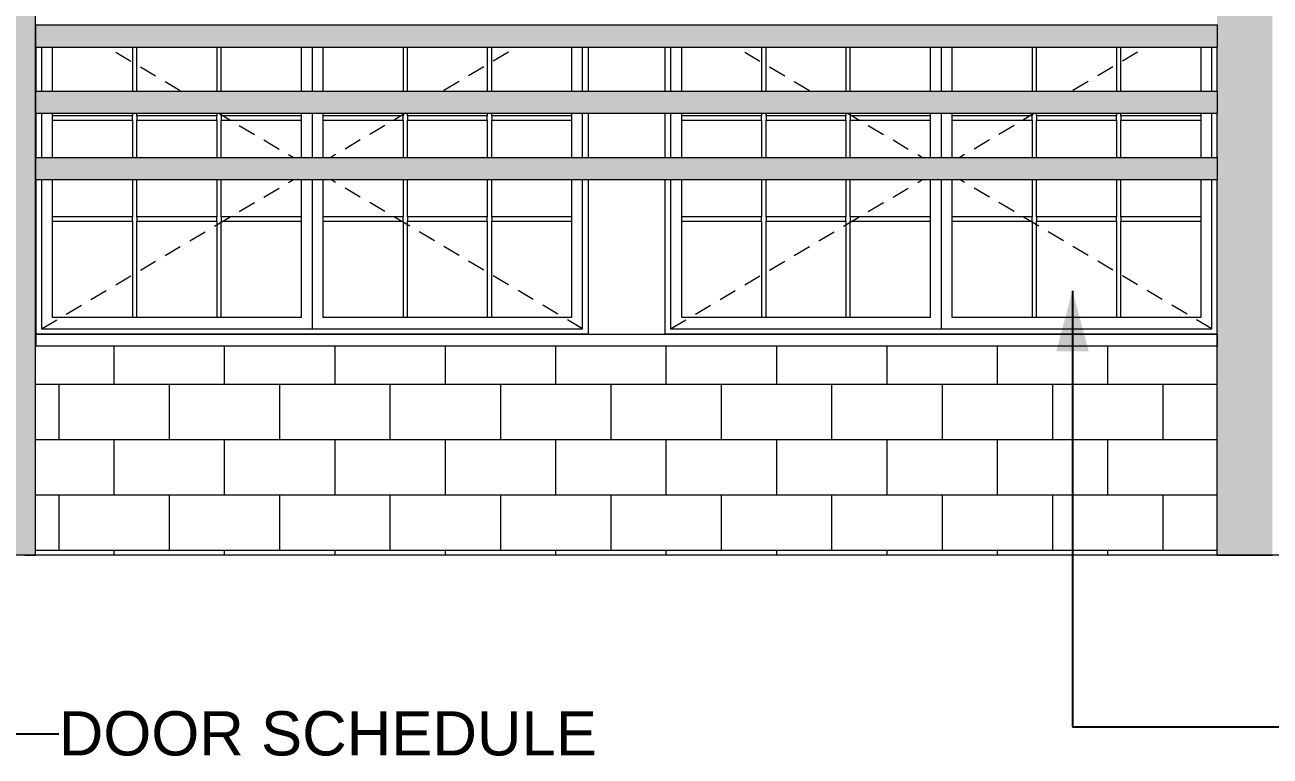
# Model space of a CAD drawing. Header units: millimetres. Extents: x 323482 to 503016, y 8175 to 72038.
# Drawn here: x 463846 to 469484, y 25568 to 28877 of the extents above; entities that cross this region are included whole.
import ezdxf

# ---------------------------------------------------------------- set-up
doc = ezdxf.new("R2010")
doc.units = ezdxf.units.MM
doc.header["$MEASUREMENT"] = 0
doc.linetypes.add('Hidden Line', pattern=[391.222223, 282.222223, -109])
for name, color, linetype, lineweight in [('2D Drafting - General_Pen_No__101', 252, 'Continuous', 13), ('Annotation - Label_Pen_No__1', 7, 'Continuous', 13), ('Annotation - Label_Pen_No__120', 7, 'Continuous', 13), ('Structural - Bearing_Pen_No__120', 7, 'Continuous', 13)]:
    doc.layers.add(name, color=color, linetype=linetype, lineweight=lineweight)
doc.layers.add('2D Drafting - General_Pen_No__102', color=7, linetype='Continuous', lineweight=13, true_color=0xcccccc)
doc.layers.add('Structural - Bearing_Pen_No__83', color=7, linetype='Continuous', lineweight=13, true_color=0xff9955)
doc.styles.add('GENERATED_STYLE_1', font='arial.ttf')
doc.dimstyles.new('GENERATED_STYLE__12', dxfattribs={"dimtxt": 0.18, "dimasz": 273.6, "dimexe": 0.18, "dimexo": 0.0625, "dimgap": 0.09, "dimtad": 0, "dimtih": 1, "dimtoh": 1, "dimdec": 4, "dimzin": 0, "dimdsep": 46, "dimcen": 0.09, "dimadec": 0, "dimazin": 0, "dimtfac": 1, "dimtdec": 4, "dimtmove": 0, "dimatfit": 3, "dimldrblk": 'ARROWHEAD_5', "dimfxl": 1, "dimtolj": 1, "dimtzin": 0, "dimarcsym": 0})

# ---------------------------------------------------------------- blocks, each defined once
blk = doc.blocks.new('ARROWHEAD_5')
at = {"linetype": 'Continuous', "lineweight": 0}
blk.add_hatch(color=0, dxfattribs=at).paths.add_polyline_path([(-1, 0.2679), (0, 0), (-1, -0.2679)])
at = {"color": 0, "linetype": 'Continuous', "lineweight": 0}
blk.add_line((0, 0), (-1, 0), dxfattribs=at)

msp = doc.modelspace()

# ---------------------------------------------------------------- hatches: boundary and pattern name
at = {"layer": '2D Drafting - General_Pen_No__101', "linetype": 'Continuous', "lineweight": 13}
h = msp.add_hatch(dxfattribs=at)
h.set_pattern_fill('BLOCK___RUNNING_BOND', color=252, style=0, pattern_type=2)
h.set_pattern_definition([(0, (0, 0), (0, 250), []), (90, (0, 0), (-500, 0), [250, -250]), (90, (250, 250), (-500, 0), [250, -250])])
h.paths.add_polyline_path([(463894.9, 27422.4), (469244.6, 27422.4), (469244.6, 26477.2), (463894.9, 26477.2)])
at = {"layer": '2D Drafting - General_Pen_No__102', "linetype": 'Continuous', "lineweight": 0, "true_color": 0xcccccc}
for points in [[(463644.3, 32262.8), (463894.3, 32262.8), (463894.3, 26477.2), (463644.3, 26477.2)], [(469494.5, 28177.2), (469494.5, 28277.2), (469494.5, 28477.2), (469494.5, 28577.2), (469494.5, 28777.2), (469494.5, 28877.2), (469494.5, 32262.8), (469244.5, 32262.8), (469244.5, 28877.2), (469245.8, 28877.2), (469245.8, 28777.2), (469244.5, 28777.2), (469244.5, 28577.2), (469245.8, 28577.2), (469245.8, 28477.2), (469244.5, 28477.2), (469244.5, 28277.2), (469245.8, 28277.2), (469245.8, 28177.2), (469244.5, 28177.2), (469244.5, 27422.4), (469244.6, 27422.4), (469244.6, 26477.2), (469494.5, 26477.2)], [(469245.8, 28777.2), (469245.8, 28877.2), (463895.6, 28877.2), (463895.6, 28777.2)], [(469245.8, 28477.2), (469245.8, 28577.2), (463895.6, 28577.2), (463895.6, 28477.2)], [(463895.6, 28177.2), (469245.8, 28177.2), (469245.8, 28277.2), (463895.6, 28277.2)]]:
    msp.add_hatch(color=254, dxfattribs=at).paths.add_polyline_path(points)

# ---------------------------------------------------------------- linework, layer by layer
at = {"layer": 'Structural - Bearing_Pen_No__120', "color": 7, "linetype": 'Continuous', "lineweight": 13}
for p, q in [((463894.3, 26477.2), (463894.3, 29477.2)), ((463895.6, 28877.2), (469245.8, 28877.2)), ((463895.6, 28777.2), (463895.6, 28877.2)), ((469245.8, 28777.2), (469245.8, 28877.2)), ((463895.6, 28777.2), (469245.8, 28777.2)), ((463896.2, 28577.2), (463896.2, 28777.2)), ((463921.2, 28777.2), (463921.2, 28577.2)), ((463971.2, 28577.2), (463971.2, 28777.2)), ((464332.9, 28777.2), (464332.9, 28577.2)), ((464352.9, 28577.2), (464352.9, 28777.2)), ((464714.6, 28777.2), (464714.6, 28577.2)), ((464734.6, 28577.2), (464734.6, 28777.2)), ((465096.2, 28777.2), (465096.2, 28577.2)), ((465146.2, 28777.2), (465146.2, 28577.2)), ((465196.2, 28577.2), (465196.2, 28777.2)), ((465557.9, 28777.2), (465557.9, 28577.2)), ((465577.9, 28577.2), (465577.9, 28777.2)), ((465939.6, 28777.2), (465939.6, 28577.2)), ((465959.6, 28577.2), (465959.6, 28777.2)), ((466321.2, 28777.2), (466321.2, 28577.2)), ((466371.2, 28577.2), (466371.2, 28777.2)), ((466396.2, 28777.2), (466396.2, 28577.2)), ((466744.9, 28577.2), (466744.9, 28777.2)), ((466769.9, 28777.2), (466769.9, 28577.2)), ((466819.9, 28577.2), (466819.9, 28777.2)), ((467181.6, 28777.2), (467181.6, 28577.2)), ((467201.6, 28577.2), (467201.6, 28777.2)), ((467563.3, 28777.2), (467563.3, 28577.2)), ((467583.3, 28577.2), (467583.3, 28777.2)), ((467944.9, 28777.2), (467944.9, 28577.2)), ((467994.9, 28777.2), (467994.9, 28577.2)), ((468044.9, 28577.2), (468044.9, 28777.2)), ((468406.6, 28777.2), (468406.6, 28577.2)), ((468426.6, 28577.2), (468426.6, 28777.2)), ((468788.3, 28777.2), (468788.3, 28577.2)), ((468808.3, 28577.2), (468808.3, 28777.2)), ((469169.9, 28777.2), (469169.9, 28577.2)), ((469219.9, 28577.2), (469219.9, 28777.2)), ((469244.5, 28577.2), (469244.5, 28777.2)), ((464256.9, 28753.5), (464325.7, 28712.8)), ((466035.6, 28753.5), (465966.8, 28712.8)), ((467105.6, 28753.5), (467174.4, 28712.8)), ((468884.3, 28753.5), (468815.5, 28712.8)), ((464368.7, 28687.3), (464437.6, 28646.6)), ((465923.7, 28687.3), (465854.9, 28646.6)), ((467217.4, 28687.3), (467286.3, 28646.6)), ((468772.4, 28687.3), (468703.6, 28646.6)), ((464480.6, 28621.1), (464549.5, 28580.4)), ((465811.9, 28621.1), (465743, 28580.4)), ((467329.3, 28621.1), (467398.2, 28580.4)), ((468660.6, 28621.1), (468591.7, 28580.4)), ((463895.6, 28577.2), (469245.8, 28577.2)), ((463895.6, 28477.2), (463895.6, 28577.2)), ((469245.8, 28477.2), (469245.8, 28577.2)), ((463895.6, 28477.2), (469245.8, 28477.2)), ((463896.2, 28277.2), (463896.2, 28477.2)), ((463921.2, 28477.2), (463921.2, 28277.2)), ((463971.2, 28277.2), (463971.2, 28477.2)), ((464332.9, 28477.2), (464332.9, 28465.5)), ((464352.9, 28465.5), (464352.9, 28477.2)), ((464714.6, 28477.2), (464714.6, 28465.5)), ((464723.8, 28477.2), (464773.2, 28448)), ((464734.6, 28465.5), (464734.6, 28477.2)), ((465096.2, 28477.2), (465096.2, 28277.2)), ((465146.2, 28477.2), (465146.2, 28277.2)), ((465196.2, 28277.2), (465196.2, 28477.2)), ((465568.7, 28477.2), (465519.3, 28448)), ((465557.9, 28477.2), (465557.9, 28465.5)), ((465577.9, 28465.5), (465577.9, 28477.2)), ((465939.6, 28477.2), (465939.6, 28465.5)), ((465959.6, 28465.5), (465959.6, 28477.2)), ((466321.2, 28477.2), (466321.2, 28277.2)), ((466371.2, 28277.2), (466371.2, 28477.2)), ((466396.2, 28477.2), (466396.2, 28277.2)), ((466744.9, 28277.2), (466744.9, 28477.2)), ((466769.9, 28477.2), (466769.9, 28277.2)), ((466819.9, 28277.2), (466819.9, 28477.2)), ((467181.6, 28477.2), (467181.6, 28465.5)), ((467201.6, 28465.5), (467201.6, 28477.2)), ((467563.3, 28477.2), (467563.3, 28465.5)), ((467572.5, 28477.2), (467621.9, 28448)), ((467583.3, 28465.5), (467583.3, 28477.2)), ((467944.9, 28477.2), (467944.9, 28277.2)), ((467994.9, 28477.2), (467994.9, 28277.2)), ((468044.9, 28277.2), (468044.9, 28477.2)), ((468417.4, 28477.2), (468368, 28448)), ((468406.6, 28477.2), (468406.6, 28465.5)), ((468426.6, 28465.5), (468426.6, 28477.2)), ((468788.3, 28477.2), (468788.3, 28465.5)), ((468808.3, 28465.5), (468808.3, 28477.2)), ((469169.9, 28477.2), (469169.9, 28277.2)), ((469219.9, 28277.2), (469219.9, 28477.2)), ((469244.5, 28277.2), (469244.5, 28477.2)), ((464332.9, 28465.5), (463971.2, 28465.5)), ((463971.2, 28445.5), (464332.9, 28445.5)), ((464332.9, 28445.5), (464332.9, 28465.5)), ((464332.9, 28445.5), (464332.9, 28277.2)), ((464714.6, 28465.5), (464352.9, 28465.5)), ((464352.9, 28465.5), (464352.9, 28445.5)), ((464352.9, 28277.2), (464352.9, 28445.5)), ((464352.9, 28445.5), (464714.6, 28445.5)), ((464714.6, 28445.5), (464714.6, 28465.5)), ((464714.6, 28445.5), (464714.6, 28277.2)), ((465096.2, 28465.5), (464734.6, 28465.5)), ((464734.6, 28465.5), (464734.6, 28445.5)), ((464734.6, 28277.2), (464734.6, 28445.5)), ((464734.6, 28445.5), (465096.2, 28445.5)), ((464816.2, 28422.5), (464885.1, 28381.7)), ((465557.9, 28465.5), (465196.2, 28465.5)), ((465196.2, 28445.5), (465557.9, 28445.5)), ((465476.2, 28422.5), (465407.4, 28381.7)), ((465557.9, 28445.5), (465557.9, 28465.5)), ((465557.9, 28445.5), (465557.9, 28277.2)), ((465939.6, 28465.5), (465577.9, 28465.5)), ((465577.9, 28465.5), (465577.9, 28445.5)), ((465577.9, 28277.2), (465577.9, 28445.5)), ((465577.9, 28445.5), (465939.6, 28445.5)), ((465939.6, 28445.5), (465939.6, 28465.5)), ((465939.6, 28445.5), (465939.6, 28277.2)), ((466321.2, 28465.5), (465959.6, 28465.5)), ((465959.6, 28465.5), (465959.6, 28445.5)), ((465959.6, 28277.2), (465959.6, 28445.5)), ((465959.6, 28445.5), (466321.2, 28445.5)), ((467181.6, 28465.5), (466819.9, 28465.5)), ((466819.9, 28445.5), (467181.6, 28445.5)), ((467181.6, 28445.5), (467181.6, 28465.5)), ((467181.6, 28445.5), (467181.6, 28277.2)), ((467563.3, 28465.5), (467201.6, 28465.5)), ((467201.6, 28465.5), (467201.6, 28445.5)), ((467201.6, 28277.2), (467201.6, 28445.5)), ((467201.6, 28445.5), (467563.3, 28445.5)), ((467563.3, 28445.5), (467563.3, 28465.5)), ((467563.3, 28445.5), (467563.3, 28277.2)), ((467944.9, 28465.5), (467583.3, 28465.5)), ((467583.3, 28465.5), (467583.3, 28445.5)), ((467583.3, 28277.2), (467583.3, 28445.5)), ((467583.3, 28445.5), (467944.9, 28445.5)), ((467664.9, 28422.5), (467733.8, 28381.7)), ((468406.6, 28465.5), (468044.9, 28465.5)), ((468044.9, 28445.5), (468406.6, 28445.5)), ((468324.9, 28422.5), (468256.1, 28381.7)), ((468406.6, 28445.5), (468406.6, 28465.5)), ((468406.6, 28445.5), (468406.6, 28277.2)), ((468788.3, 28465.5), (468426.6, 28465.5)), ((468426.6, 28465.5), (468426.6, 28445.5)), ((468426.6, 28277.2), (468426.6, 28445.5)), ((468426.6, 28445.5), (468788.3, 28445.5)), ((468788.3, 28445.5), (468788.3, 28465.5)), ((468788.3, 28445.5), (468788.3, 28277.2)), ((469169.9, 28465.5), (468808.3, 28465.5)), ((468808.3, 28465.5), (468808.3, 28445.5)), ((468808.3, 28277.2), (468808.3, 28445.5)), ((468808.3, 28445.5), (469169.9, 28445.5)), ((464928.1, 28356.3), (464997, 28315.5)), ((465364.4, 28356.3), (465295.5, 28315.5)), ((467776.8, 28356.3), (467845.7, 28315.5)), ((468213.1, 28356.3), (468144.2, 28315.5)), ((463895.6, 28277.2), (469245.8, 28277.2)), ((463895.6, 28177.2), (463895.6, 28277.2)), ((465040, 28290.1), (465061.8, 28277.2)), ((465252.5, 28290.1), (465230.7, 28277.2)), ((467888.7, 28290.1), (467910.5, 28277.2)), ((468101.2, 28290.1), (468079.4, 28277.2)), ((469245.8, 28177.2), (469245.8, 28277.2)), ((463895.6, 28177.2), (469245.8, 28177.2)), ((463896.2, 27477.2), (463896.2, 28177.2)), ((463921.2, 28177.2), (463921.2, 27552.2)), ((463971.2, 27552.2), (463971.2, 28177.2)), ((464332.9, 28177.2), (464332.9, 28008.9)), ((464352.9, 28008.9), (464352.9, 28177.2)), ((464714.6, 28177.2), (464714.6, 28008.9)), ((464734.6, 28008.9), (464734.6, 28177.2)), ((464928.1, 28098.1), (464997, 28138.8)), ((465040, 28164.3), (465061.8, 28177.2)), ((465096.2, 28177.2), (465096.2, 27552.2)), ((465146.2, 28177.2), (465146.2, 27552.2)), ((465196.2, 27552.2), (465196.2, 28177.2)), ((465252.5, 28164.3), (465230.7, 28177.2)), ((465364.4, 28098.1), (465295.5, 28138.8)), ((465557.9, 28177.2), (465557.9, 28008.9)), ((465577.9, 28008.9), (465577.9, 28177.2)), ((465939.6, 28177.2), (465939.6, 28008.9)), ((465959.6, 28008.9), (465959.6, 28177.2)), ((466321.2, 28177.2), (466321.2, 27552.2)), ((466371.2, 27552.2), (466371.2, 28177.2)), ((466396.2, 28177.2), (466396.2, 27477.2)), ((466744.9, 27477.2), (466744.9, 28177.2)), ((466769.9, 28177.2), (466769.9, 27552.2)), ((466819.9, 27552.2), (466819.9, 28177.2)), ((467181.6, 28177.2), (467181.6, 28008.9)), ((467201.6, 28008.9), (467201.6, 28177.2)), ((467563.3, 28177.2), (467563.3, 28008.9)), ((467583.3, 28008.9), (467583.3, 28177.2)), ((467776.8, 28098.1), (467845.7, 28138.8)), ((467888.7, 28164.3), (467910.5, 28177.2)), ((467944.9, 28177.2), (467944.9, 27552.2)), ((467994.9, 28177.2), (467994.9, 27552.2)), ((468044.9, 27552.2), (468044.9, 28177.2)), ((468101.2, 28164.3), (468079.4, 28177.2)), ((468213.1, 28098.1), (468144.2, 28138.8)), ((468406.6, 28177.2), (468406.6, 28008.9)), ((468426.6, 28008.9), (468426.6, 28177.2)), ((468788.3, 28177.2), (468788.3, 28008.9)), ((468808.3, 28008.9), (468808.3, 28177.2)), ((469169.9, 28177.2), (469169.9, 27552.2)), ((469219.9, 27552.2), (469219.9, 28177.2)), ((469244.5, 26477.2), (469244.5, 28177.2)), ((464816.2, 28031.9), (464885.1, 28072.6)), ((465476.2, 28031.9), (465407.4, 28072.6)), ((467664.9, 28031.9), (467733.8, 28072.6)), ((468324.9, 28031.9), (468256.1, 28072.6)), ((464332.9, 28008.9), (463971.2, 28008.9)), ((463971.2, 27988.9), (464332.9, 27988.9)), ((464332.9, 27988.9), (464332.9, 28008.9)), ((464332.9, 27988.9), (464332.9, 27552.2)), ((464714.6, 28008.9), (464352.9, 28008.9)), ((464352.9, 28008.9), (464352.9, 27988.9)), ((464352.9, 27552.2), (464352.9, 27988.9)), ((464352.9, 27988.9), (464714.6, 27988.9)), ((464704.4, 27965.7), (464773.2, 28006.4)), ((464714.6, 27988.9), (464714.6, 28008.9)), ((464714.6, 27988.9), (464714.6, 27552.2)), ((465096.2, 28008.9), (464734.6, 28008.9)), ((464734.6, 28008.9), (464734.6, 27988.9)), ((464734.6, 27552.2), (464734.6, 27988.9)), ((464734.6, 27988.9), (465096.2, 27988.9)), ((465557.9, 28008.9), (465196.2, 28008.9)), ((465196.2, 27988.9), (465557.9, 27988.9)), ((465588.1, 27965.7), (465519.3, 28006.4)), ((465557.9, 27988.9), (465557.9, 28008.9)), ((465557.9, 27988.9), (465557.9, 27552.2)), ((465939.6, 28008.9), (465577.9, 28008.9)), ((465577.9, 28008.9), (465577.9, 27988.9)), ((465577.9, 27552.2), (465577.9, 27988.9)), ((465577.9, 27988.9), (465939.6, 27988.9)), ((465939.6, 27988.9), (465939.6, 28008.9)), ((465939.6, 27988.9), (465939.6, 27552.2)), ((466321.2, 28008.9), (465959.6, 28008.9)), ((465959.6, 28008.9), (465959.6, 27988.9)), ((465959.6, 27552.2), (465959.6, 27988.9)), ((465959.6, 27988.9), (466321.2, 27988.9)), ((467181.6, 28008.9), (466819.9, 28008.9)), ((466819.9, 27988.9), (467181.6, 27988.9)), ((467181.6, 27988.9), (467181.6, 28008.9)), ((467181.6, 27988.9), (467181.6, 27552.2)), ((467563.3, 28008.9), (467201.6, 28008.9)), ((467201.6, 28008.9), (467201.6, 27988.9)), ((467201.6, 27552.2), (467201.6, 27988.9)), ((467201.6, 27988.9), (467563.3, 27988.9)), ((467553.1, 27965.7), (467621.9, 28006.4)), ((467563.3, 27988.9), (467563.3, 28008.9)), ((467563.3, 27988.9), (467563.3, 27552.2)), ((467944.9, 28008.9), (467583.3, 28008.9)), ((467583.3, 28008.9), (467583.3, 27988.9)), ((467583.3, 27552.2), (467583.3, 27988.9)), ((467583.3, 27988.9), (467944.9, 27988.9)), ((468406.6, 28008.9), (468044.9, 28008.9)), ((468044.9, 27988.9), (468406.6, 27988.9)), ((468436.8, 27965.7), (468368, 28006.4)), ((468406.6, 27988.9), (468406.6, 28008.9)), ((468406.6, 27988.9), (468406.6, 27552.2)), ((468788.3, 28008.9), (468426.6, 28008.9)), ((468426.6, 28008.9), (468426.6, 27988.9)), ((468426.6, 27552.2), (468426.6, 27988.9)), ((468426.6, 27988.9), (468788.3, 27988.9)), ((468788.3, 27988.9), (468788.3, 28008.9)), ((468788.3, 27988.9), (468788.3, 27552.2)), ((469169.9, 28008.9), (468808.3, 28008.9)), ((468808.3, 28008.9), (468808.3, 27988.9)), ((468808.3, 27552.2), (468808.3, 27988.9)), ((468808.3, 27988.9), (469169.9, 27988.9)), ((464592.5, 27899.5), (464661.3, 27940.2)), ((465700, 27899.5), (465631.2, 27940.2)), ((467441.2, 27899.5), (467510, 27940.2)), ((468548.7, 27899.5), (468479.8, 27940.2)), ((464480.6, 27833.2), (464549.5, 27874)), ((465811.9, 27833.2), (465743, 27874)), ((467329.3, 27833.2), (467398.2, 27874)), ((468660.6, 27833.2), (468591.7, 27874)), ((464368.7, 27767), (464437.6, 27807.8)), ((465923.7, 27767), (465854.9, 27807.8)), ((467217.4, 27767), (467286.3, 27807.8)), ((468772.4, 27767), (468703.6, 27807.8)), ((464256.9, 27700.8), (464325.7, 27741.6)), ((466035.6, 27700.8), (465966.8, 27741.6)), ((467105.6, 27700.8), (467174.4, 27741.6)), ((468884.3, 27700.8), (468815.5, 27741.6)), ((464145, 27634.6), (464213.8, 27675.4)), ((466147.5, 27634.6), (466078.7, 27675.4)), ((466993.7, 27634.6), (467062.5, 27675.4)), ((468996.2, 27634.6), (468927.3, 27675.4)), ((464033.1, 27568.4), (464102, 27609.1)), ((466259.4, 27568.4), (466190.5, 27609.1)), ((466881.8, 27568.4), (466950.7, 27609.1)), ((469108.1, 27568.4), (469039.2, 27609.1)), ((463921.2, 27552.2), (463921.2, 27502.2)), ((463921.2, 27502.2), (463990.1, 27542.9)), ((465096.2, 27552.2), (463971.2, 27552.2)), ((465146.2, 27552.2), (465146.2, 27502.2)), ((466321.2, 27552.2), (465196.2, 27552.2)), ((466371.2, 27502.2), (466302.4, 27542.9)), ((466371.2, 27502.2), (466371.2, 27552.2)), ((466769.9, 27552.2), (466769.9, 27502.2)), ((466769.9, 27502.2), (466838.8, 27542.9)), ((467944.9, 27552.2), (466819.9, 27552.2)), ((467994.9, 27552.2), (467994.9, 27502.2)), ((469169.9, 27552.2), (468044.9, 27552.2)), ((469219.9, 27502.2), (469151.1, 27542.9)), ((469219.9, 27502.2), (469219.9, 27552.2)), ((463896, 27477.2), (469244.5, 27477.2)), ((463896, 27422.4), (463896, 27477.2)), ((466396.2, 27477.2), (463896.2, 27477.2)), ((463921.2, 27502.2), (465146.2, 27502.2)), ((465146.2, 27502.2), (466371.2, 27502.2)), ((469244.5, 27477.2), (466744.9, 27477.2)), ((466769.9, 27502.2), (467994.9, 27502.2)), ((467994.9, 27502.2), (469219.9, 27502.2)), ((469244.5, 27477.2), (469244.5, 27422.4)), ((469244.5, 27422.4), (463896, 27422.4)), ((476522.3, 26477.2), (448582.1, 26477.2)), ((463845.7, 26477.2), (463894.3, 26477.2)), ((469244.5, 26477.2), (463894.3, 26477.2)), ((469244.5, 26477.2), (469494.5, 26477.2))]:
    msp.add_line(p, q, dxfattribs=at)
at = {"layer": 'Structural - Bearing_Pen_No__83', "color": 21, "linetype": 'Hidden Line', "lineweight": 13, "true_color": 0xff9955}
msp.add_line((499376.9, 26477.2), (447887.3, 26477.2), dxfattribs=at)

# ---------------------------------------------------------------- texts
at = {"layer": 'Annotation - Label_Pen_No__1', "color": 7, "linetype": 'Continuous', "lineweight": 13, "insert": (463999.1, 25668.9), "char_height": 200, "attachment_point": 4, "style": 'GENERATED_STYLE_1'}
msp.add_mtext('\\A1;DOOR SCHEDULE', dxfattribs=at)

# ---------------------------------------------------------------- leaders
at = {"layer": 'Annotation - Label_Pen_No__120', "color": 7, "linetype": 'Continuous', "lineweight": 13, "annotation_type": 0, "has_hookline": 1, "hookline_direction": 0}
for points, text_width in [([(468589.6, 27673.8), (468589.6, 25699.2), (469709.5, 25699.2)], 2806.7), ([(462879.1, 26734.6), (462879.1, 25668.9), (463999, 25668.9)], 2400.8)]:
    msp.add_leader(points, dimstyle='GENERATED_STYLE__12', dxfattribs=dict(at, text_width=text_width))

doc.saveas('drawing.dxf')
